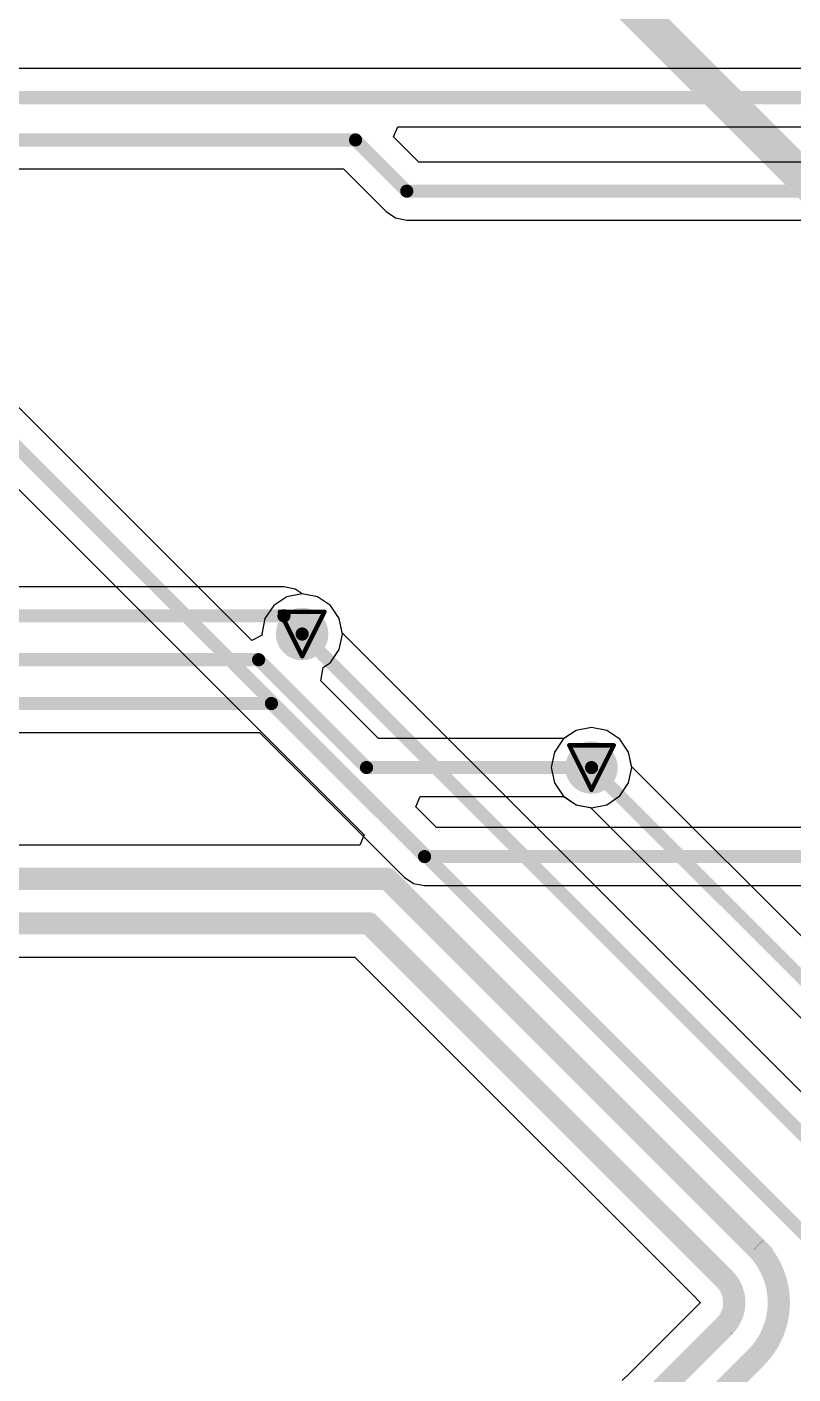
# Model space of a CAD drawing. Header units: millimetres. Extents: x 9.6 to 105, y 7.6 to 66.9.
# Drawn here: x 84.62 to 93.36, y 29.53 to 44.9 of the extents above; entities that cross this region are included whole.
import ezdxf

# ---------------------------------------------------------------- set-up
doc = ezdxf.new("R2010")
doc.units = ezdxf.units.MM
for name, color, linetype in [('BottomLayer', 5, 'Continuous'), ('BottomSolder', 6, 'Continuous'), ('DrillDrawing', 1, 'Continuous'), ('TopLayer', 1, 'Continuous'), ('TopSolder', 216, 'Continuous'), ('ViaHoleLayer', 16, 'Continuous')]:
    doc.layers.add(name, color=color, linetype=linetype)

msp = doc.modelspace()

# ---------------------------------------------------------------- hatches: boundary and pattern name
at = {"layer": 'BottomLayer'}
h = msp.add_hatch(color=5, dxfattribs=at)
edge = h.paths.add_edge_path()
edge.add_arc((87.75699999999999, 37.973), 0.1999996, 0, 360)
h = msp.add_hatch(color=5, dxfattribs=at)
edge = h.paths.add_edge_path()
edge.add_arc((91.059, 36.449), 0.1999996, 0, 360)
at = {"layer": 'BottomSolder'}
h = msp.add_hatch(color=6, dxfattribs=at)
edge = h.paths.add_edge_path()
edge.add_arc((87.75699999999999, 37.973), 0.2999994, 0, 360)
h = msp.add_hatch(color=6, dxfattribs=at)
edge = h.paths.add_edge_path()
edge.add_arc((91.059, 36.449), 0.2999994, 0, 360)
at = {"layer": 'TopLayer'}
h = msp.add_hatch(color=1, dxfattribs=at)
edge = h.paths.add_edge_path()
edge.add_arc((87.75699999999999, 37.973), 0.1999996, 0, 360)
h = msp.add_hatch(color=1, dxfattribs=at)
edge = h.paths.add_edge_path()
edge.add_arc((91.059, 36.449), 0.1999996, 0, 360)
at = {"layer": 'TopSolder'}
h = msp.add_hatch(color=216, dxfattribs=at)
edge = h.paths.add_edge_path()
edge.add_arc((87.75699999999999, 37.973), 0.2999994, 0, 360)
h = msp.add_hatch(color=216, dxfattribs=at)
edge = h.paths.add_edge_path()
edge.add_arc((91.059, 36.449), 0.2999994, 0, 360)
at = {"layer": 'ViaHoleLayer'}
h = msp.add_hatch(color=16, dxfattribs=at)
edge = h.paths.add_edge_path()
edge.add_arc((87.75699999999999, 37.973), 0.0999998, 0, 360)
h = msp.add_hatch(color=16, dxfattribs=at)
edge = h.paths.add_edge_path()
edge.add_arc((91.059, 36.449), 0.0999998, 0, 360)

# ---------------------------------------------------------------- linework, layer by layer
at = {"layer": 'BottomLayer'}
for p, q in [((100.9618123, 44.42576586), (70.25303957999999, 44.42576586)), ((88.801321, 43.64570138), (88.84992136, 43.76303413999999)), ((88.84992136, 43.76303413999999), (100.9618123, 43.76303413999999)), ((89.08805652, 43.35896586), (88.801321, 43.64570138)), ((101.14967324, 43.35896586), (89.08805652, 43.35896586)), ((78.85854942, 43.28043414), (88.22934602, 43.28043414)), ((88.22934602, 43.28043414), (88.71648753999999, 42.79329008)), ((88.71648753999999, 42.79329008), (88.8239905, 42.72145888)), ((88.8239905, 42.72145888), (88.95079999999999, 42.69623413999999)), ((88.95079999999999, 42.69623413999999), (100.97770762, 42.69623413999999)), ((87.18376264, 37.8972572), (83.03830991999999, 42.04270992)), ((82.66674602, 41.47703414), (88.46306157999999, 35.68071858)), ((87.43256834, 38.29743165999999), (87.33310956, 38.14858004)), ((87.58141995999999, 38.39689044), (87.43256834, 38.29743165999999)), ((87.75699999999999, 38.43181543999999), (87.58141995999999, 38.39689044)), ((87.93258003999999, 38.39689044), (87.75699999999999, 38.43181543999999)), ((88.08143165999999, 38.29743165999999), (87.93258003999999, 38.39689044)), ((88.18089043999998, 38.14858004), (88.08143165999999, 38.29743165999999)), ((87.33310956, 38.14858004), (87.29818456, 37.973)), ((88.21338212, 37.98523772), (88.18089043999998, 38.14858004)), ((96.90621716, 29.29240522), (88.21338212, 37.98523772)), ((87.30080584, 37.95981994), (87.18376264, 37.8972572)), ((87.29818456, 37.973), (87.30080584, 37.95981994)), ((91.059, 36.90781543999999), (90.88341995999998, 36.87289044)), ((91.23458004, 36.87289044), (91.059, 36.90781543999999)), ((90.73456834, 36.77343165999999), (90.63510955999999, 36.62458004)), ((90.88341995999998, 36.87289044), (90.73456834, 36.77343165999999)), ((91.38343165999999, 36.77343165999999), (91.23458004, 36.87289044)), ((91.48289043999999, 36.62458004), (91.38343165999999, 36.77343165999999)), ((90.63510955999999, 36.62458004), (90.60018455999999, 36.449)), ((91.51538212, 36.46123772), (91.48289043999999, 36.62458004)), ((90.60018455999999, 36.449), (90.63510955999999, 36.27341996)), ((96.90621716, 31.07040522), (91.51538212, 36.46123772)), ((90.63510955999999, 36.27341996), (90.73456834, 36.12456834)), ((90.73456834, 36.12456834), (90.88341995999998, 36.02510956)), ((90.88341995999998, 36.02510956), (91.04676228, 35.99261788)), ((91.04676228, 35.99261788), (96.43759478, 30.60178284)), ((88.46306157999999, 35.68071858), (88.41445868, 35.56338582)), ((88.41445868, 35.56338582), (78.55139229999999, 35.56338582)), ((79.07114234, 34.28661418), (88.3597801, 34.28661418)), ((88.3597801, 34.28661418), (90.59669206, 32.04970476)), ((90.59669206, 32.04970476), (90.59669713999999, 32.04969714)), ((90.59669713999999, 32.04969714), (90.79171579999999, 31.85468102)), ((90.79171579999999, 31.85468102), (92.21221587999999, 30.43413014)), ((92.29946996, 30.34038128), (91.49766308, 29.5385744)), ((92.21221587999999, 30.43413014), (92.29849967999999, 30.34238534)), ((92.29849967999999, 30.34238534), (92.29886543999999, 30.34184178)), ((92.29886543999999, 30.34184178), (92.29946996, 30.34038128)), ((91.49766308, 29.5385744), (91.40823222, 29.45380952))]:
    msp.add_line(p, q, dxfattribs=at)
for points, const_width in [([(70.0024, 44.0944), (101.6450088, 44.0944)], 0.1499997), ([(71.4756, 43.6118), (88.36659999999999, 43.6118)], 0.1499997), ([(88.36659999999999, 43.6118), (88.95079999999999, 43.0276)], 0.1499997), ([(88.95079999999999, 43.0276), (102.0064, 43.0276)], 0.1499997), ([(82.80399999999999, 41.80839999999999), (101.9048, 22.7076)], 0.1499997), ([(87.75699999999999, 37.973), (97.155, 28.575)], 0.1499997), ([(91.059, 36.449), (97.155, 30.353)], 0.1499997), ([(78.55137959999999, 35.17899999999999), (88.7294136, 35.17899999999999)], 0.254), ([(88.7294136, 35.17899999999999), (91.22770679999999, 32.6807068)], 0.254), ([(78.7617932, 34.671), (88.51899999999999, 34.671)], 0.254), ([(88.51899999999999, 34.671), (90.8685, 32.3215)], 0.254), ([(91.22770679999999, 32.6807068), (91.42272799999999, 32.4856856)], 0.254), ([(91.42272799999999, 32.4856856), (92.9353996, 30.973014)], 0.254), ([(90.8685, 32.3215), (91.0635212, 32.12647879999999)], 0.254), ([(91.0635212, 32.12647879999999), (92.57538, 30.6145692)], 0.254), ([(92.9368728, 30.9715408), (93.0105328, 30.8978808)], 0.254), ([(93.0105328, 30.8877716), (93.0105328, 30.8978808)], 0.254), ([(91.68002999999999, 29.1773356), (92.5760404, 30.073346)], 0.254), ([(92.0370524, 28.8159444), (92.9353996, 29.7142916)], 0.254)]:
    msp.add_lwpolyline(points, dxfattribs=dict(at, const_width=const_width))
for points, const_width in [([(88.32909944, 43.6118, 1), (88.40410056, 43.6118, 1)], 0.07499858), ([(88.32909944, 43.6118, 1), (88.40410056, 43.6118, 1)], 0.07499858), ([(88.91329944, 43.0276, 1), (88.98830055999998, 43.0276, 1)], 0.07499858), ([(88.91329944, 43.0276, 1), (88.98830055999998, 43.0276, 1)], 0.07499858), ([(87.71949943999999, 37.973, 1), (87.79450056, 37.973, 1)], 0.07499858), ([(91.02149944, 36.449, 1), (91.09650056, 36.449, 1)], 0.07499858), ([(88.6659136, 35.17899999999999, 1), (88.79291359999999, 35.17899999999999, 1)], 0.127), ([(88.6659136, 35.17899999999999, 1), (88.79291359999999, 35.17899999999999, 1)], 0.127), ([(88.45549999999999, 34.671, 1), (88.5825, 34.671, 1)], 0.127), ([(88.45549999999999, 34.671, 1), (88.5825, 34.671, 1)], 0.127), ([(91.16420679999999, 32.6807068, 1), (91.2912068, 32.6807068, 1)], 0.127), ([(91.16420679999999, 32.6807068, 1), (91.2912068, 32.6807068, 1)], 0.127), ([(91.359228, 32.4856856, 1), (91.486228, 32.4856856, 1)], 0.127), ([(91.359228, 32.4856856, 1), (91.486228, 32.4856856, 1)], 0.127), ([(90.80499999999999, 32.3215, 1), (90.932, 32.3215, 1)], 0.127), ([(90.80499999999999, 32.3215, 1), (90.932, 32.3215, 1)], 0.127), ([(91.00002119999999, 32.12647879999999, 1), (91.12702119999999, 32.12647879999999, 1)], 0.127), ([(91.00002119999999, 32.12647879999999, 1), (91.12702119999999, 32.12647879999999, 1)], 0.127), ([(92.87189959999999, 30.973014, 1), (92.99889959999999, 30.973014, 1)], 0.127), ([(92.87191992, 30.97299622, 1), (92.99891991999999, 30.97299622, 1)], 0.127), ([(92.8733728, 30.9715408, 1), (93.0003728, 30.9715408, 1)], 0.127), ([(92.87338042, 30.97153572, 1), (93.00038042, 30.97153572, 1)], 0.127), ([(92.9470328, 30.8978808, 1), (93.0740328, 30.8978808, 1)], 0.127), ([(92.9470328, 30.8978808, 1), (93.0740328, 30.8978808, 1)], 0.127), ([(92.9470328, 30.8877716, 1), (93.0740328, 30.8877716, 1)], 0.127), ([(92.9470455, 30.88779192, 1), (93.0740455, 30.88779192, 1)], 0.127), ([(92.51187999999999, 30.6145692, 1), (92.63888, 30.6145692, 1)], 0.127), ([(92.51190539999999, 30.61459206, 1), (92.6389054, 30.61459206, 1)], 0.127), ([(92.51229148, 30.6142009, 1), (92.63929148, 30.6142009, 1)], 0.127), ([(92.51229148, 30.6142009, 1), (92.63929148, 30.6142009, 1)], 0.127), ([(92.51254039999999, 30.073346, 1), (92.63954039999999, 30.073346, 1)], 0.127), ([(92.51254039999999, 30.07334346, 1), (92.63954039999999, 30.07334346, 1)], 0.127), ([(92.51282234, 30.07362794, 1), (92.63982234, 30.07362794, 1)], 0.127), ([(92.51282234, 30.07362794, 1), (92.63982234, 30.07362794, 1)], 0.127), ([(92.87189959999999, 29.7142916, 1), (92.99889959999999, 29.7142916, 1)], 0.127), ([(92.87191992, 29.7143043, 1), (92.99891991999999, 29.7143043, 1)], 0.127)]:
    msp.add_lwpolyline(points, format="xyb", close=True, dxfattribs=dict(at, const_width=const_width))
at = {"layer": 'BottomLayer', "const_width": 0.254}
for points in [[(92.93541992, 30.97299622, -0.0005798305833655166), (92.93688042, 30.97153572)], [(93.01054549999999, 30.88779192, -0.3779034010599724), (92.93541992, 29.7143043)], [(92.57579147999999, 30.6142009, -0.0005427130731416359), (92.5754054, 30.61459206)], [(92.57579147999999, 30.6142009, -0.4161327014873563), (92.57632233999999, 30.07362794)], [(92.5760404, 30.07334346, -0.0003942120004523429), (92.57632233999999, 30.07362794)]]:
    msp.add_lwpolyline(points, format="xyb", dxfattribs=at)
at = {"layer": 'DrillDrawing', "const_width": 0.0508}
for points in [[(87.50299999999999, 38.227), (88.011, 38.227)], [(87.50299999999999, 38.227), (87.75699999999999, 37.719)], [(87.75699999999999, 37.719), (88.011, 38.227)], [(90.80499999999999, 36.703), (91.313, 36.703)], [(90.80499999999999, 36.703), (91.059, 36.195)], [(91.059, 36.195), (91.313, 36.703)]]:
    msp.add_lwpolyline(points, dxfattribs=at)
at = {"layer": 'DrillDrawing', "const_width": 0.0254}
for points in [[(87.4903, 38.227, 1), (87.5157, 38.227, 1)], [(87.4903, 38.227, 1), (87.5157, 38.227, 1)], [(87.9983, 38.227, 1), (88.02369999999999, 38.227, 1)], [(87.9983, 38.227, 1), (88.02369999999999, 38.227, 1)], [(87.7443, 37.719, 1), (87.76969999999999, 37.719, 1)], [(87.7443, 37.719, 1), (87.76969999999999, 37.719, 1)], [(90.7923, 36.703, 1), (90.81769999999999, 36.703, 1)], [(90.7923, 36.703, 1), (90.81769999999999, 36.703, 1)], [(91.3003, 36.703, 1), (91.3257, 36.703, 1)], [(91.3003, 36.703, 1), (91.3257, 36.703, 1)], [(91.04629999999999, 36.195, 1), (91.07169999999999, 36.195, 1)], [(91.04629999999999, 36.195, 1), (91.07169999999999, 36.195, 1)]]:
    msp.add_lwpolyline(points, format="xyb", close=True, dxfattribs=at)
at = {"layer": 'TopLayer'}
for p, q in [((87.54999, 38.51137586), (76.2673227, 38.51137586)), ((87.6767995, 38.48615112), (87.54999, 38.51137586)), ((87.75859004, 38.43149794), (87.6767995, 38.48615112)), ((87.93258003999999, 38.39689044), (87.75859004, 38.43149794)), ((88.08143165999999, 38.29743165999999), (87.93258003999999, 38.39689044)), ((88.18089043999998, 38.14858004), (88.08143165999999, 38.29743165999999)), ((88.21581544, 37.973), (88.18089043999998, 38.14858004)), ((88.18089043999998, 37.79741996), (88.21581544, 37.973)), ((88.08143165999999, 37.64856834), (88.18089043999998, 37.79741996)), ((87.97189162, 37.43729622), (87.99678616, 37.59201016)), ((87.99678616, 37.59201016), (88.08143165999999, 37.64856834)), ((88.62882452, 36.78036586), (87.97189162, 37.43729622)), ((91.059, 36.90781543999999), (90.88341995999998, 36.87289044)), ((91.23458004, 36.87289044), (91.059, 36.90781543999999)), ((76.2673227, 36.84864614), (87.26973401999999, 36.84864614)), ((87.26973401999999, 36.84864614), (88.91968753999998, 35.19869008)), ((90.74494678, 36.78036586), (88.62882452, 36.78036586)), ((90.88341995999998, 36.87289044), (90.74494678, 36.78036586)), ((91.38343165999999, 36.77343165999999), (91.23458004, 36.87289044)), ((91.48289043999999, 36.62458004), (91.38343165999999, 36.77343165999999)), ((91.51781543999999, 36.449), (91.48289043999999, 36.62458004)), ((91.48289043999999, 36.27341996), (91.51781543999999, 36.449)), ((91.38343165999999, 36.12456834), (91.48289043999999, 36.27341996)), ((89.05532099999999, 36.00030138), (89.1039239, 36.11763414)), ((89.29125651999999, 35.76436586), (89.05532099999999, 36.00030138)), ((89.1039239, 36.11763414), (90.74494678, 36.11763414)), ((90.74494678, 36.11763414), (90.88341995999998, 36.02510956)), ((90.88341995999998, 36.02510956), (91.059, 35.99018456)), ((91.059, 35.99018456), (91.23458004, 36.02510956)), ((91.23458004, 36.02510956), (91.38343165999999, 36.12456834)), ((93.53894678, 35.76436586), (89.29125651999999, 35.76436586)), ((88.91968753999998, 35.19869008), (89.0271905, 35.12685888)), ((89.0271905, 35.12685888), (89.154, 35.10163413999999)), ((89.154, 35.10163413999999), (93.53894678, 35.10163413999999))]:
    msp.add_line(p, q, dxfattribs=at)
for points, const_width in [([(91.03359999999999, 45.6184), (94.36099999999999, 42.291)], 0.3999992), ([(75.4173244, 38.18001), (87.54999, 38.18001)], 0.1499997), ([(87.54999, 38.18001), (87.75699999999999, 37.973)], 0.1499997), ([(75.4173244, 37.67998559999999), (87.26058239999999, 37.67998559999999)], 0.1499997), ([(87.26058239999999, 37.67998559999999), (88.49156799999999, 36.449)], 0.1499997), ([(75.4173244, 37.180012), (87.406988, 37.180012)], 0.1499997), ([(87.406988, 37.180012), (89.154, 35.433)], 0.1499997), ([(88.49156799999999, 36.449), (91.059, 36.449)], 0.1499997), ([(89.154, 35.433), (93.853, 35.433)], 0.1499997)]:
    msp.add_lwpolyline(points, dxfattribs=dict(at, const_width=const_width))
at = {"layer": 'TopLayer', "const_width": 0.07499858}
for points in [[(87.51248944, 38.18001, 1), (87.58749055999999, 38.18001, 1)], [(87.51248944, 38.18001, 1), (87.58749055999999, 38.18001, 1)], [(87.71949943999999, 37.973, 1), (87.79450056, 37.973, 1)], [(87.22308183999999, 37.67998559999999, 1), (87.29808295999999, 37.67998559999999, 1)], [(87.22308183999999, 37.67998559999999, 1), (87.29808295999999, 37.67998559999999, 1)], [(87.36948743999999, 37.180012, 1), (87.44448856, 37.180012, 1)], [(87.36948743999999, 37.180012, 1), (87.44448856, 37.180012, 1)], [(88.45406743999999, 36.449, 1), (88.52906856, 36.449, 1)], [(88.45406743999999, 36.449, 1), (88.52906856, 36.449, 1)], [(91.02149944, 36.449, 1), (91.09650056, 36.449, 1)], [(89.11649944, 35.433, 1), (89.19150056, 35.433, 1)], [(89.11649944, 35.433, 1), (89.19150056, 35.433, 1)]]:
    msp.add_lwpolyline(points, format="xyb", close=True, dxfattribs=at)

doc.saveas('drawing.dxf')
